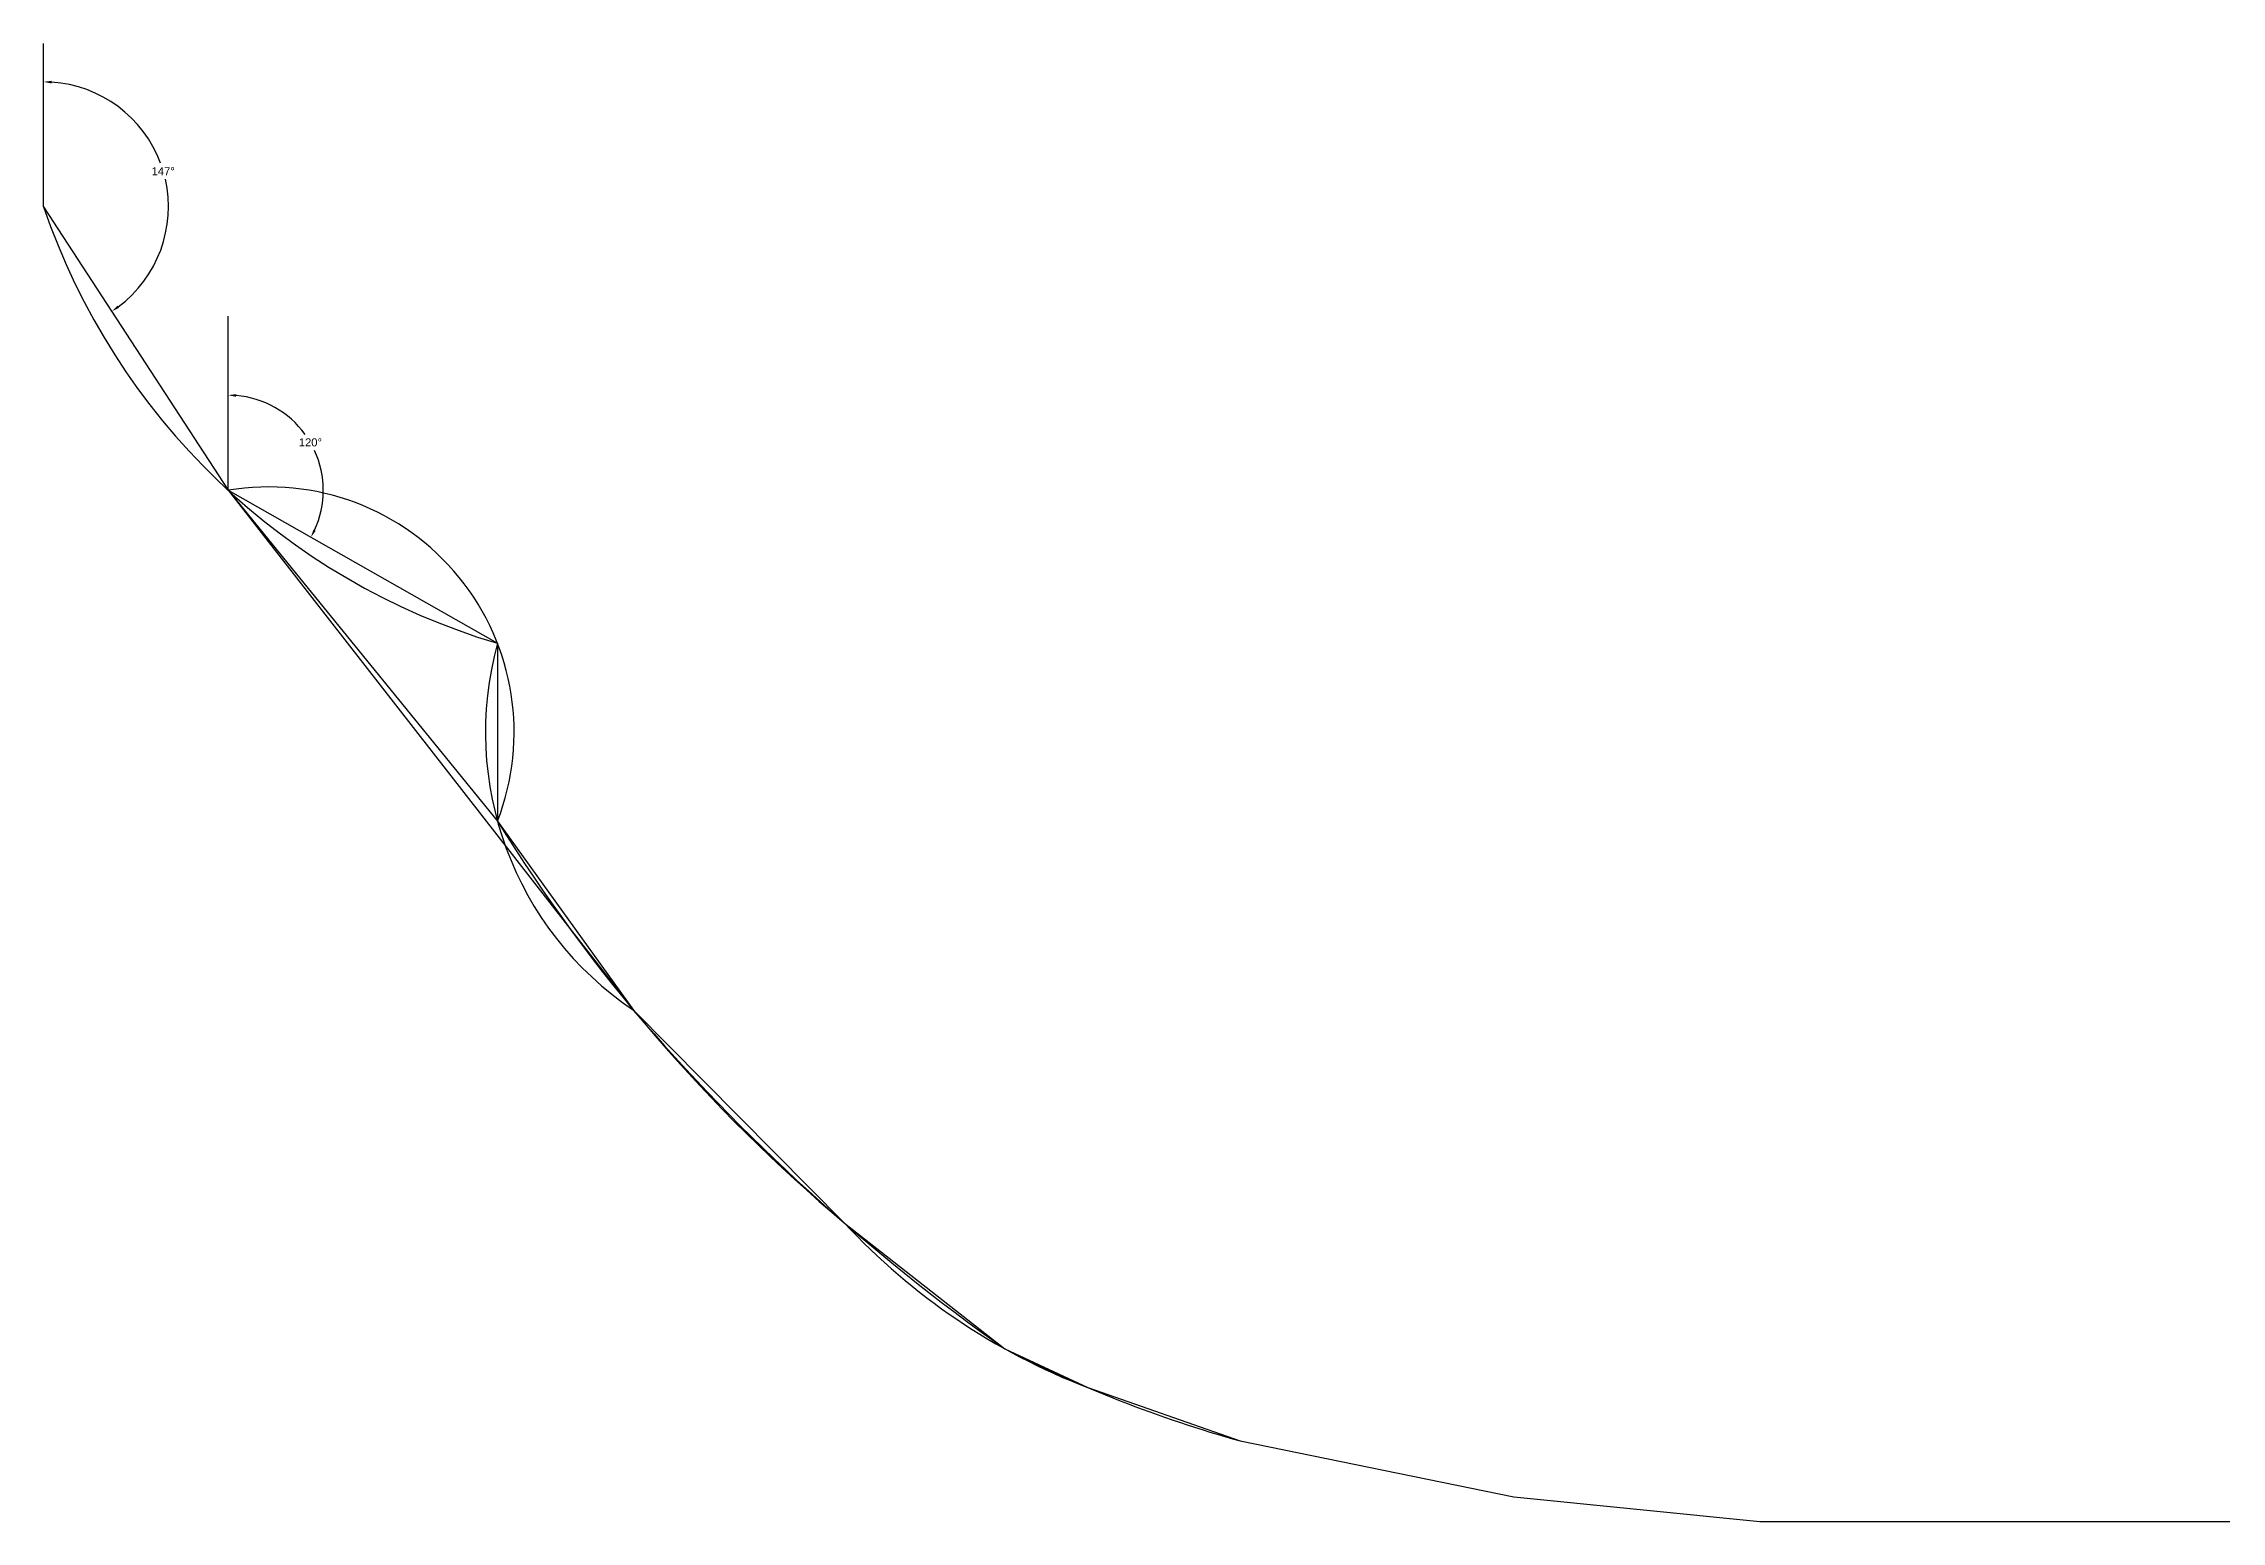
# Model space of a CAD drawing. Header units: inches. Extents: x -25 to 91, y -83 to 44.
# Drawn here: x -10.56 to 38.43, y 10.65 to 43.88 of the extents above; entities that cross this region are included whole.
import ezdxf

# ---------------------------------------------------------------- set-up
doc = ezdxf.new("R2010")
doc.units = ezdxf.units.IN
doc.header["$MEASUREMENT"] = 0
doc.layers.get('0').update_dxf_attribs({"color": 1})
doc.styles.get("Standard").update_dxf_attribs({"font": 'arial.ttf'})
doc.dimstyles.get("Standard").update_dxf_attribs({"dimtxt": 0.18, "dimasz": 0.18, "dimexe": 0.18, "dimexo": 0.0625, "dimgap": 0.09, "dimtad": 0, "dimtih": 1, "dimtoh": 1, "dimdec": 4, "dimzin": 0, "dimdsep": 46, "dimtxsty": 'Standard', "dimcen": 0.09, "dimadec": 0, "dimazin": 0, "dimtfac": 1, "dimtdec": 4, "dimtofl": 0, "dimtmove": 0, "dimatfit": 3, "dimfxl": 1, "dimtolj": 1, "dimtzin": 0, "dimarcsym": 0})

# ---------------------------------------------------------------- blocks, each defined once
blk = doc.blocks.new('*D1')
at = {"color": 0, "lineweight": -2, "transparency": 16777216}
for start, end in [(20.4171, 86.3261), (306.745, 12.7306)]:
    blk.add_arc((-10.557, 40.213), 2.808, start, end, dxfattribs=at)
at = {"color": 0, "transparency": 16777216}
for points in [[(-10.378, 42.985), (-10.376, 43.045), (-10.557, 43.021)], [(-8.86, 37.939), (-8.895, 37.988), (-9.025, 37.861)]]:
    blk.add_solid(points, dxfattribs=at)
at = {"layer": 'Defpoints', "color": 0, "transparency": 16777216}
for p in [(-10.557, 43.883), (-10.557, 40.213), (-10.557, 40.213), (-7.777, 39.825), (-6.405, 33.837)]:
    blk.add_point(p, dxfattribs=at)
at = {"color": 0, "transparency": 16777216, "insert": (-7.866, 41.013), "char_height": 0.18, "attachment_point": 5}
blk.add_mtext('\\A1;147°', dxfattribs=at)
blk = doc.blocks.new('*D2')
at = {"color": 0, "lineweight": -2, "transparency": 16777216}
for start, end in [(36.0171, 85.1786), (335.2203, 24.7082)]:
    blk.add_arc((-6.405, 33.837), 2.14, start, end, dxfattribs=at)
at = {"color": 0, "transparency": 16777216}
for points in [[(-6.227, 35.94), (-6.224, 36), (-6.405, 35.977)], [(-4.436, 32.927), (-4.489, 32.954), (-4.545, 32.781)]]:
    blk.add_solid(points, dxfattribs=at)
at = {"layer": 'Defpoints', "color": 0, "transparency": 16777216}
for p in [(-6.405, 37.753), (-6.405, 33.837), (-6.405, 33.837), (-4.3, 34.219), (-0.348, 30.396)]:
    blk.add_point(p, dxfattribs=at)
at = {"color": 0, "transparency": 16777216, "insert": (-4.556, 34.914), "char_height": 0.18, "attachment_point": 5}
blk.add_mtext('\\A1;120°', dxfattribs=at)

msp = doc.modelspace()

# ---------------------------------------------------------------- linework, layer by layer
for p, q in [((-10.5572, 40.21343), (-10.5572, 43.88257)), ((-6.40538, 33.83749), (-6.40538, 37.75348))]:
    msp.add_line(p, q)
at = {"color": 4}
msp.add_line((-6.40538, 33.83749), (-0.34814, 26.39677), dxfattribs=at)
at = {"color": 3}
msp.add_line((-6.40538, 33.83749), (2.70839, 22.14828), dxfattribs=at)
msp.add_lwpolyline([(-10.5572, 40.21343), (-6.40538, 33.83749), (-0.34814, 30.39635), (-0.34814, 26.39677), (2.70839, 22.14828), (7.45932, 17.35923), (11.06014, 14.53374), (12.92769, 13.66244), (16.3548, 12.46064), (22.50765, 11.20765), (28.04085, 10.65118), (38.39051, 10.65118), (45.63554, 10.65118)])
for centre, radius, start, end in [((4.04612, 45.18296), 15.42574, 198.793513, 253.449191), ((-5.49031, 28.39656), 5.51735, 338.748976, 99.546738), ((6.91241, 28.39656), 7.53092, 164.600726, 236.066198), ((31.9631, 46.41902), 38.01192, 211.785181, 229.861768), ((37.41404, 51.82656), 45.66489, 220.535162, 234.752116), ((18.1308, 27.25184), 14.55143, 222.830977, 249.049152), ((24.11626, 40.08104), 28.69019, 242.930393, 254.304379)]:
    msp.add_arc(centre, radius, start, end)

# ---------------------------------------------------------------- dimensions: what is measured, and where the dimension line sits
for base, line1, line2, picture, middle in [((-7.77657, 39.82498), ((-10.5572, 40.21343), (-6.40538, 33.83749)), ((-10.5572, 40.21343), (-10.5572, 43.88257)), '*D1', (-7.86569, 41.0125)), ((-4.29996, 34.21882), ((-6.40538, 33.83749), (-0.34814, 30.39635)), ((-6.40538, 33.83749), (-6.40538, 37.75348)), '*D2', (-4.5561, 34.91377))]:
    dim = msp.add_angular_dim_2l(base=base, line1=line1, line2=line2, dimstyle='Standard')
    dim.commit()
    dim.dimension.update_dxf_attribs({"geometry": picture, "text_midpoint": middle})

doc.saveas('drawing.dxf')
